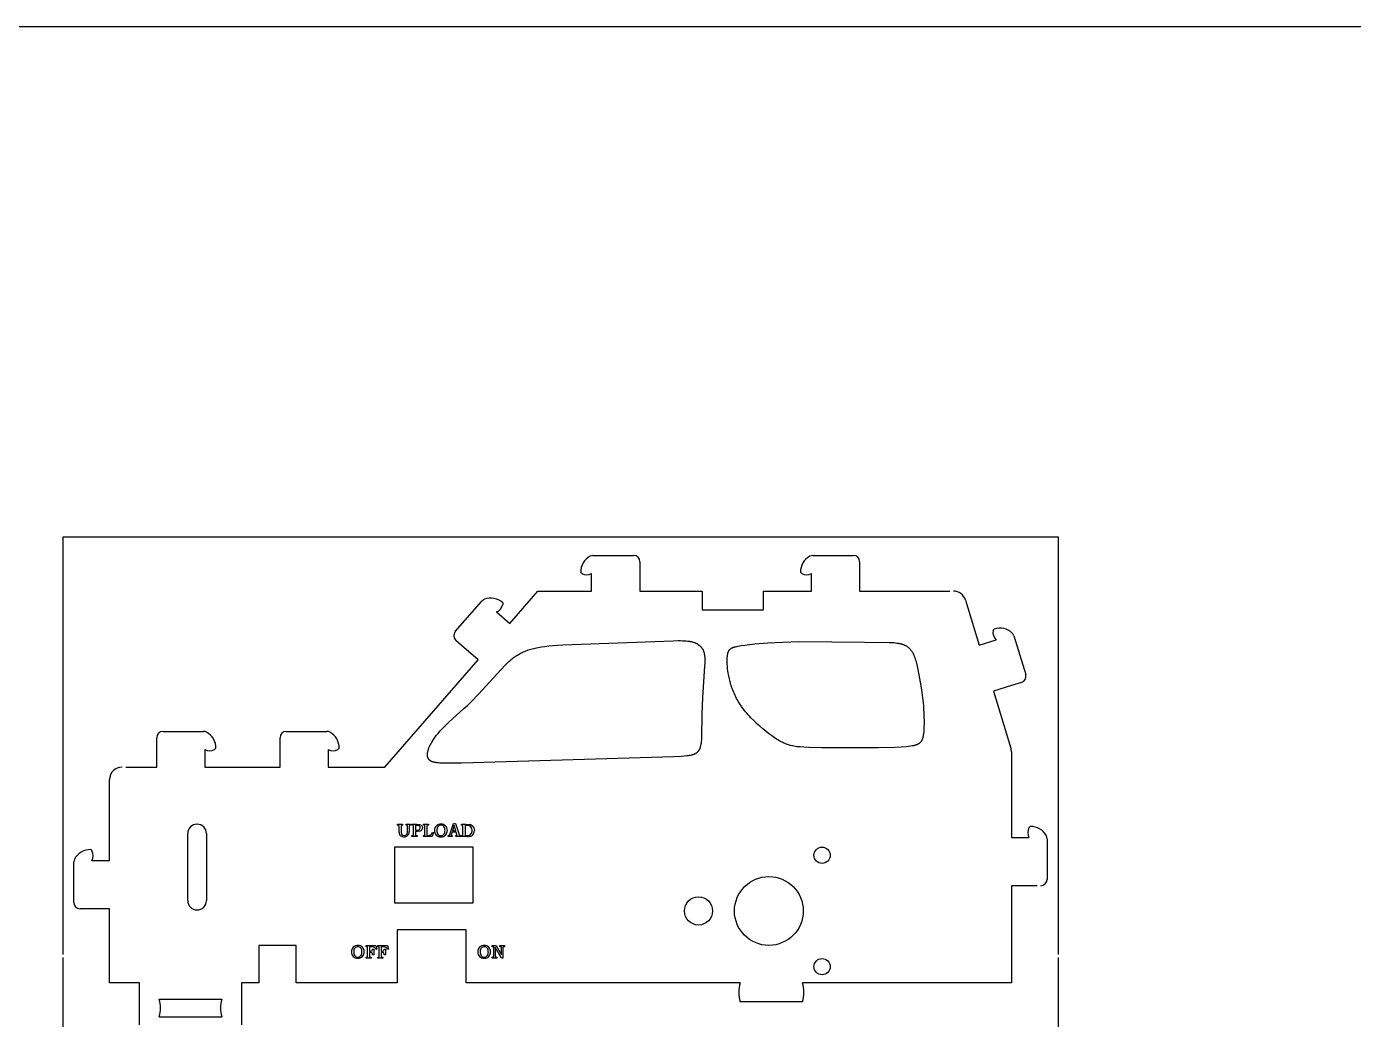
# Model space of a CAD drawing. Extents: x 4372 to 5754, y -1610 to -1311.
# Drawn here: x 4851.1 to 5063.1, y -1469.7 to -1311 of the extents above; entities that cross this region are included whole.
import ezdxf

# ---------------------------------------------------------------- set-up
doc = ezdxf.new("R2010")
doc.units = 0
doc.header["$MEASUREMENT"] = 0
doc.layers.get('0').update_dxf_attribs({"linetype": 'ByLayer'})
doc.layers.add('第四次打样', color=7, linetype='CONTINUOUS')

msp = doc.modelspace()

# ---------------------------------------------------------------- linework, layer by layer
at = {"color": 5}
for p, q in [((4856.91, -1392.55), (5015.91, -1392.55)), ((4856.91, -1392.55), (4856.91, -1459.3)), ((5015.91, -1392.55), (5015.91, -1459.3)), ((4856.91, -1459.8), (4856.91, -1526.55)), ((5015.91, -1459.8), (5015.91, -1526.55))]:
    msp.add_line(p, q, dxfattribs=at)
msp.add_lwpolyline([(4372.08, -1311.03), (5754.14, -1311.03), (5754.14, -1609.58), (4372.08, -1609.58)], close=True)
at = {"layer": '第四次打样'}
for p, q in [((4941.6, -1395.55), (4948.09, -1395.55)), ((4949.09, -1396.55), (4949.09, -1398.25)), ((4976.73, -1395.55), (4983.21, -1395.55)), ((4984.21, -1396.55), (4984.21, -1398.25)), ((4949.09, -1398.25), (4949.09, -1401.25)), ((4984.21, -1398.25), (4984.21, -1401.25)), ((4928.3, -1406.41), (4932.77, -1401.25)), ((4932.77, -1401.25), (4941.39, -1401.25)), ((4949.09, -1401.25), (4959.05, -1401.25)), ((4959.05, -1401.25), (4959.05, -1404.25)), ((4968.85, -1404.25), (4968.85, -1401.25)), ((4968.85, -1401.25), (4976.51, -1401.25)), ((4984.21, -1401.25), (4998.6, -1401.25)), ((4919.6, -1407.72), (4923.85, -1402.83)), ((5001.11, -1402.67), (5003.32, -1409.86)), ((4959.05, -1404.25), (4968.85, -1404.25)), ((4920.98, -1410.25), (4919.7, -1409.13)), ((5008.83, -1408.39), (5010.74, -1414.59)), ((4923.24, -1412.21), (4920.98, -1410.25)), ((4908.33, -1429.37), (4923.24, -1412.21)), ((5010.07, -1415.84), (5008.45, -1416.34)), ((5008.45, -1416.34), (5005.58, -1417.22)), ((5005.58, -1417.22), (5008.37, -1426.32)), ((4871.9, -1426.37), (4871.9, -1424.67)), ((4872.9, -1423.67), (4879.38, -1423.67)), ((4891.6, -1426.37), (4891.6, -1424.67)), ((4892.6, -1423.67), (4899.09, -1423.67)), ((4871.9, -1429.37), (4871.9, -1426.37)), ((4891.6, -1429.37), (4891.6, -1426.37)), ((5008.46, -1426.9), (5008.46, -1440.61)), ((4866.95, -1429.37), (4871.9, -1429.37)), ((4879.6, -1429.37), (4891.6, -1429.37)), ((4899.3, -1429.37), (4908.33, -1429.37)), ((4864.35, -1443.15), (4864.35, -1431.37)), ((4876.84, -1450.69), (4876.84, -1439.99)), ((4879.84, -1439.99), (4879.84, -1450.69)), ((5014.16, -1440.83), (5014.16, -1447.31)), ((4909.92, -1442.1), (4922.42, -1442.1)), ((4909.92, -1451.1), (4909.92, -1442.1)), ((4922.42, -1442.1), (4922.42, -1451.1)), ((4858.65, -1451), (4858.65, -1444.52)), ((5012.56, -1448.31), (5008.46, -1448.31)), ((5008.46, -1448.31), (5008.46, -1463.85)), ((4861.35, -1452), (4859.65, -1452)), ((4864.35, -1452), (4861.35, -1452)), ((4864.35, -1463.85), (4864.35, -1452)), ((4922.42, -1451.1), (4909.92, -1451.1)), ((4921.33, -1455.35), (4910.33, -1455.35)), ((4910.33, -1455.35), (4910.33, -1463.85)), ((4921.33, -1463.85), (4921.33, -1455.35)), ((4894.2, -1457.85), (4888.2, -1457.85)), ((4888.2, -1457.85), (4888.2, -1463.85)), ((4894.2, -1463.85), (4894.2, -1457.85)), ((4869.14, -1463.85), (4864.35, -1463.85)), ((4869.14, -1466.85), (4869.14, -1463.85)), ((4888.2, -1463.85), (4885.44, -1463.85)), ((4885.44, -1463.85), (4885.44, -1466.85)), ((4910.33, -1463.85), (4894.2, -1463.85)), ((4965.1, -1463.85), (4921.33, -1463.85)), ((5008.46, -1463.85), (4975.1, -1463.85)), ((4869.14, -1470.55), (4869.14, -1466.85)), ((4885.44, -1466.85), (4885.44, -1470.55)), ((4975.1, -1466.85), (4965.1, -1466.85))]:
    msp.add_line(p, q, dxfattribs=at)
at = {"layer": '第四次打样', "color": 3}
for p, q in [((4939.84, -1398.45), (4939.64, -1398.24)), ((4941.39, -1401.25), (4941.39, -1398.45)), ((4974.96, -1398.45), (4974.76, -1398.24)), ((4976.51, -1401.25), (4976.51, -1398.45)), ((4927.18, -1403.11), (4927.2, -1403.4)), ((4926.18, -1404.57), (4928.3, -1406.41)), ((5005.54, -1407.55), (5005.68, -1407.3)), ((5003.32, -1409.86), (5006, -1409.04)), ((4879.6, -1426.57), (4879.6, -1429.37)), ((4881.35, -1426.36), (4881.15, -1426.57)), ((4899.3, -1426.57), (4899.3, -1429.37)), ((4901.05, -1426.36), (4900.85, -1426.57)), ((5011.26, -1439.06), (5011.47, -1438.86)), ((5008.46, -1440.61), (5011.26, -1440.61)), ((4861.34, -1442.55), (4861.55, -1442.75)), ((4864.35, -1444.3), (4864.35, -1443.15)), ((4861.55, -1444.3), (4864.35, -1444.3)), ((4872.29, -1466.45), (4882.29, -1466.45)), ((4872.29, -1469.25), (4882.29, -1469.25))]:
    msp.add_line(p, q, dxfattribs=at)
at = {"layer": '第四次打样', "color": 1}
for p, q in [((4935.19, -1409.94), (4936.77, -1409.83)), ((4936.77, -1409.83), (4954.42, -1409.18)), ((4954.42, -1409.18), (4955.23, -1409.16)), ((4955.23, -1409.16), (4955.59, -1409.16)), ((4955.59, -1409.16), (4955.92, -1409.17)), ((4955.92, -1409.17), (4956.22, -1409.18)), ((4956.22, -1409.18), (4956.51, -1409.2)), ((4956.51, -1409.2), (4956.77, -1409.22)), ((4956.77, -1409.22), (4956.89, -1409.24)), ((4956.89, -1409.24), (4957.01, -1409.26)), ((4957.01, -1409.26), (4957.13, -1409.28)), ((4957.13, -1409.28), (4957.24, -1409.3)), ((4957.24, -1409.3), (4957.35, -1409.32)), ((4957.35, -1409.32), (4957.46, -1409.35)), ((4957.46, -1409.35), (4957.56, -1409.38)), ((4957.56, -1409.38), (4957.66, -1409.41)), ((4957.66, -1409.41), (4957.76, -1409.44)), ((4957.76, -1409.44), (4957.86, -1409.48)), ((4957.86, -1409.48), (4957.95, -1409.51)), ((4957.95, -1409.51), (4958.04, -1409.55)), ((4958.04, -1409.55), (4958.08, -1409.58)), ((4958.08, -1409.58), (4958.13, -1409.6)), ((4958.13, -1409.6), (4958.17, -1409.62)), ((4958.17, -1409.62), (4958.21, -1409.64)), ((4958.21, -1409.64), (4958.25, -1409.67)), ((4958.25, -1409.67), (4958.3, -1409.69)), ((4958.3, -1409.69), (4958.34, -1409.72)), ((4958.34, -1409.72), (4958.38, -1409.75)), ((4958.38, -1409.75), (4958.46, -1409.8)), ((4958.46, -1409.8), (4958.54, -1409.86)), ((4958.54, -1409.86), (4958.58, -1409.89)), ((4958.58, -1409.89), (4958.62, -1409.92)), ((4965.26, -1409.95), (4965.88, -1409.86)), ((4965.88, -1409.86), (4966.62, -1409.77)), ((4966.62, -1409.77), (4967.48, -1409.68)), ((4967.48, -1409.68), (4969.52, -1409.52)), ((4969.52, -1409.52), (4971.91, -1409.39)), ((4971.91, -1409.39), (4974.54, -1409.31)), ((4974.54, -1409.31), (4984.98, -1409.38)), ((4984.98, -1409.38), (4988.93, -1409.43)), ((4988.93, -1409.43), (4989.47, -1409.46)), ((4989.47, -1409.46), (4989.72, -1409.48)), ((4989.72, -1409.48), (4989.95, -1409.51)), ((4989.95, -1409.51), (4990.17, -1409.54)), ((4990.17, -1409.54), (4990.38, -1409.57)), ((4990.38, -1409.57), (4990.49, -1409.59)), ((4990.49, -1409.59), (4990.59, -1409.61)), ((4990.59, -1409.61), (4990.68, -1409.63)), ((4990.68, -1409.63), (4990.78, -1409.65)), ((4990.78, -1409.65), (4990.87, -1409.68)), ((4990.87, -1409.68), (4990.96, -1409.71)), ((4990.96, -1409.71), (4991.05, -1409.73)), ((4991.05, -1409.73), (4991.13, -1409.76)), ((4991.13, -1409.76), (4991.21, -1409.79)), ((4991.21, -1409.79), (4991.3, -1409.83)), ((4991.3, -1409.83), (4991.38, -1409.86)), ((4991.38, -1409.86), (4991.45, -1409.9)), ((4991.45, -1409.9), (4991.53, -1409.93)), ((4928.71, -1412.04), (4928.86, -1411.92)), ((4928.86, -1411.92), (4929.01, -1411.8)), ((4929.01, -1411.8), (4929.16, -1411.69)), ((4929.16, -1411.69), (4929.31, -1411.59)), ((4929.31, -1411.59), (4929.47, -1411.49)), ((4929.47, -1411.49), (4929.62, -1411.4)), ((4929.62, -1411.4), (4929.78, -1411.3)), ((4929.78, -1411.3), (4929.95, -1411.21)), ((4929.95, -1411.21), (4930.12, -1411.12)), ((4930.12, -1411.12), (4930.29, -1411.04)), ((4930.29, -1411.04), (4930.47, -1410.96)), ((4930.47, -1410.96), (4930.66, -1410.88)), ((4930.66, -1410.88), (4930.85, -1410.8)), ((4930.85, -1410.8), (4931.05, -1410.72)), ((4931.05, -1410.72), (4931.25, -1410.65)), ((4931.25, -1410.65), (4931.46, -1410.58)), ((4931.46, -1410.58), (4931.67, -1410.52)), ((4931.67, -1410.52), (4931.89, -1410.45)), ((4931.89, -1410.45), (4932.12, -1410.39)), ((4932.12, -1410.39), (4932.35, -1410.34)), ((4932.35, -1410.34), (4932.59, -1410.28)), ((4932.59, -1410.28), (4932.83, -1410.23)), ((4932.83, -1410.23), (4933.35, -1410.14)), ((4933.35, -1410.14), (4933.91, -1410.07)), ((4933.91, -1410.07), (4934.52, -1410)), ((4934.52, -1410), (4935.19, -1409.94)), ((4958.62, -1409.92), (4958.65, -1409.95)), ((4958.65, -1409.95), (4958.69, -1409.99)), ((4958.69, -1409.99), (4958.73, -1410.02)), ((4958.73, -1410.02), (4958.77, -1410.06)), ((4958.77, -1410.06), (4958.8, -1410.09)), ((4958.8, -1410.09), (4958.84, -1410.13)), ((4958.84, -1410.13), (4958.87, -1410.17)), ((4958.87, -1410.17), (4958.91, -1410.21)), ((4958.91, -1410.21), (4958.94, -1410.25)), ((4958.94, -1410.25), (4958.98, -1410.29)), ((4958.98, -1410.29), (4959.01, -1410.34)), ((4959.01, -1410.34), (4959.04, -1410.39)), ((4959.04, -1410.39), (4959.07, -1410.43)), ((4959.07, -1410.43), (4959.1, -1410.48)), ((4959.1, -1410.48), (4959.13, -1410.53)), ((4959.13, -1410.53), (4959.16, -1410.59)), ((4959.16, -1410.59), (4959.19, -1410.64)), ((4959.19, -1410.64), (4959.21, -1410.7)), ((4959.21, -1410.7), (4959.24, -1410.76)), ((4959.24, -1410.76), (4959.26, -1410.82)), ((4959.26, -1410.82), (4959.28, -1410.88)), ((4959.28, -1410.88), (4959.3, -1410.95)), ((4959.3, -1410.95), (4959.33, -1411.01)), ((4959.33, -1411.01), (4959.34, -1411.08)), ((4959.34, -1411.08), (4959.36, -1411.16)), ((4959.36, -1411.16), (4959.38, -1411.23)), ((4959.38, -1411.23), (4959.39, -1411.31)), ((4959.39, -1411.31), (4959.41, -1411.39)), ((4959.41, -1411.39), (4959.42, -1411.47)), ((4959.42, -1411.47), (4959.43, -1411.55)), ((4959.43, -1411.55), (4959.44, -1411.64)), ((4959.44, -1411.64), (4959.45, -1411.73)), ((4959.45, -1411.73), (4959.46, -1411.92)), ((4959.46, -1411.92), (4959.46, -1412.11)), ((4963.03, -1412.19), (4963.04, -1411.99)), ((4963.04, -1411.99), (4963.06, -1411.8)), ((4963.06, -1411.8), (4963.08, -1411.63)), ((4963.08, -1411.63), (4963.1, -1411.47)), ((4963.1, -1411.47), (4963.11, -1411.39)), ((4963.11, -1411.39), (4963.13, -1411.32)), ((4963.13, -1411.32), (4963.14, -1411.25)), ((4963.14, -1411.25), (4963.16, -1411.18)), ((4963.16, -1411.18), (4963.17, -1411.11)), ((4963.17, -1411.11), (4963.18, -1411.08)), ((4963.18, -1411.08), (4963.19, -1411.05)), ((4963.19, -1411.05), (4963.2, -1411.02)), ((4963.2, -1411.02), (4963.21, -1410.99)), ((4963.21, -1410.99), (4963.23, -1410.96)), ((4963.23, -1410.96), (4963.24, -1410.93)), ((4963.24, -1410.93), (4963.25, -1410.9)), ((4963.25, -1410.9), (4963.27, -1410.87)), ((4963.27, -1410.87), (4963.28, -1410.84)), ((4963.28, -1410.84), (4963.29, -1410.81)), ((4963.29, -1410.81), (4963.31, -1410.78)), ((4963.31, -1410.78), (4963.33, -1410.75)), ((4963.33, -1410.75), (4963.34, -1410.73)), ((4963.34, -1410.73), (4963.36, -1410.7)), ((4963.36, -1410.7), (4963.38, -1410.67)), ((4963.38, -1410.67), (4963.4, -1410.65)), ((4963.4, -1410.65), (4963.42, -1410.62)), ((4963.42, -1410.62), (4963.44, -1410.6)), ((4963.44, -1410.6), (4963.46, -1410.57)), ((4963.46, -1410.57), (4963.49, -1410.54)), ((4963.49, -1410.54), (4963.5, -1410.53)), ((4963.5, -1410.53), (4963.51, -1410.52)), ((4963.51, -1410.52), (4963.53, -1410.51)), ((4963.53, -1410.51), (4963.54, -1410.5)), ((4963.54, -1410.5), (4963.55, -1410.48)), ((4963.55, -1410.48), (4963.57, -1410.47)), ((4963.57, -1410.47), (4963.58, -1410.46)), ((4963.58, -1410.46), (4963.6, -1410.45)), ((4963.6, -1410.45), (4963.62, -1410.43)), ((4963.62, -1410.43), (4963.63, -1410.42)), ((4963.63, -1410.42), (4963.65, -1410.41)), ((4963.65, -1410.41), (4963.67, -1410.4)), ((4963.67, -1410.4), (4963.69, -1410.39)), ((4963.69, -1410.39), (4963.71, -1410.38)), ((4963.71, -1410.38), (4963.73, -1410.36)), ((4963.73, -1410.36), (4963.75, -1410.35)), ((4963.75, -1410.35), (4963.79, -1410.33)), ((4963.79, -1410.33), (4963.84, -1410.31)), ((4963.84, -1410.31), (4963.89, -1410.28)), ((4963.89, -1410.28), (4963.95, -1410.26)), ((4963.95, -1410.26), (4964.01, -1410.24)), ((4964.01, -1410.24), (4964.07, -1410.21)), ((4964.07, -1410.21), (4964.14, -1410.19)), ((4964.14, -1410.19), (4964.21, -1410.17)), ((4964.21, -1410.17), (4964.29, -1410.15)), ((4964.29, -1410.15), (4964.37, -1410.13)), ((4964.37, -1410.13), (4964.56, -1410.08)), ((4964.56, -1410.08), (4964.77, -1410.04)), ((4964.77, -1410.04), (4965, -1409.99)), ((4965, -1409.99), (4965.26, -1409.95)), ((4991.53, -1409.93), (4991.6, -1409.97)), ((4991.6, -1409.97), (4991.67, -1410.01)), ((4991.67, -1410.01), (4991.74, -1410.06)), ((4991.74, -1410.06), (4991.81, -1410.1)), ((4991.81, -1410.1), (4991.87, -1410.15)), ((4991.87, -1410.15), (4991.94, -1410.2)), ((4991.94, -1410.2), (4992, -1410.25)), ((4992, -1410.25), (4992.06, -1410.3)), ((4992.06, -1410.3), (4992.12, -1410.36)), ((4992.12, -1410.36), (4992.18, -1410.41)), ((4992.18, -1410.41), (4992.23, -1410.47)), ((4992.23, -1410.47), (4992.29, -1410.53)), ((4992.29, -1410.53), (4992.34, -1410.6)), ((4992.34, -1410.6), (4992.39, -1410.66)), ((4992.39, -1410.66), (4992.44, -1410.73)), ((4992.44, -1410.73), (4992.49, -1410.8)), ((4992.49, -1410.8), (4992.54, -1410.87)), ((4992.54, -1410.87), (4992.59, -1410.95)), ((4992.59, -1410.95), (4992.63, -1411.02)), ((4992.63, -1411.02), (4992.68, -1411.1)), ((4992.68, -1411.1), (4992.72, -1411.18)), ((4992.72, -1411.18), (4992.76, -1411.27)), ((4992.76, -1411.27), (4992.8, -1411.35)), ((4992.8, -1411.35), (4992.84, -1411.44)), ((4992.84, -1411.44), (4992.88, -1411.53)), ((4992.88, -1411.53), (4992.96, -1411.72)), ((4992.96, -1411.72), (4993.03, -1411.92)), ((4993.03, -1411.92), (4993.1, -1412.12)), ((4923.37, -1417.66), (4926.85, -1413.86)), ((4926.85, -1413.86), (4927.7, -1412.97)), ((4927.7, -1412.97), (4928.06, -1412.62)), ((4928.06, -1412.62), (4928.23, -1412.46)), ((4928.23, -1412.46), (4928.39, -1412.31)), ((4928.39, -1412.31), (4928.55, -1412.17)), ((4928.55, -1412.17), (4928.71, -1412.04)), ((4959.43, -1413.25), (4959.09, -1418.22)), ((4959.46, -1412.77), (4959.43, -1413.25)), ((4959.46, -1412.11), (4959.47, -1412.32)), ((4959.47, -1412.32), (4959.46, -1412.77)), ((4963.03, -1412.42), (4963.03, -1412.19)), ((4963.03, -1412.67), (4963.03, -1412.42)), ((4963.05, -1412.94), (4963.03, -1412.67)), ((4963.07, -1413.25), (4963.05, -1412.94)), ((4963.11, -1413.59), (4963.07, -1413.25)), ((4963.15, -1413.96), (4963.11, -1413.59)), ((4963.22, -1414.36), (4963.15, -1413.96)), ((4993.1, -1412.12), (4993.17, -1412.34)), ((4993.17, -1412.34), (4993.23, -1412.56)), ((4993.23, -1412.56), (4993.35, -1413.03)), ((4993.35, -1413.03), (4993.46, -1413.52)), ((4993.46, -1413.52), (4993.68, -1414.6)), ((4963.3, -1414.79), (4963.22, -1414.36)), ((4963.39, -1415.25), (4963.3, -1414.79)), ((4963.51, -1415.71), (4963.39, -1415.25)), ((4963.57, -1415.95), (4963.51, -1415.71)), ((4963.64, -1416.2), (4963.57, -1415.95)), ((4963.72, -1416.44), (4963.64, -1416.2)), ((4993.68, -1414.6), (4993.89, -1415.77)), ((4993.89, -1415.77), (4994.09, -1417.01)), ((4922.13, -1418.93), (4923.37, -1417.66)), ((4959.09, -1418.22), (4958.99, -1420.92)), ((4963.8, -1416.68), (4963.72, -1416.44)), ((4963.89, -1416.93), (4963.8, -1416.68)), ((4963.98, -1417.17), (4963.89, -1416.93)), ((4964.08, -1417.42), (4963.98, -1417.17)), ((4964.19, -1417.66), (4964.08, -1417.42)), ((4964.3, -1417.9), (4964.19, -1417.66)), ((4964.42, -1418.15), (4964.3, -1417.9)), ((4964.54, -1418.39), (4964.42, -1418.15)), ((4964.68, -1418.63), (4964.54, -1418.39)), ((4994.09, -1417.01), (4994.26, -1418.28)), ((4994.26, -1418.28), (4994.39, -1419.54)), ((4918.59, -1422.17), (4920.99, -1420.02)), ((4920.99, -1420.02), (4921.55, -1419.5)), ((4921.55, -1419.5), (4922.13, -1418.93)), ((4964.82, -1418.87), (4964.68, -1418.63)), ((4964.96, -1419.11), (4964.82, -1418.87)), ((4965.11, -1419.35), (4964.96, -1419.11)), ((4965.27, -1419.59), (4965.11, -1419.35)), ((4965.44, -1419.83), (4965.27, -1419.59)), ((4965.62, -1420.06), (4965.44, -1419.83)), ((4965.8, -1420.3), (4965.62, -1420.06)), ((4965.99, -1420.54), (4965.8, -1420.3)), ((4994.39, -1419.54), (4994.43, -1420.16)), ((4994.43, -1420.16), (4994.47, -1420.76)), ((4917.81, -1422.92), (4918.19, -1422.54)), ((4918.19, -1422.54), (4918.59, -1422.17)), ((4958.99, -1420.92), (4958.93, -1424.57)), ((4966.19, -1420.77), (4965.99, -1420.54)), ((4966.39, -1421.01), (4966.19, -1420.77)), ((4966.6, -1421.24), (4966.39, -1421.01)), ((4966.82, -1421.48), (4966.6, -1421.24)), ((4967.28, -1421.94), (4966.82, -1421.48)), ((4967.75, -1422.4), (4967.28, -1421.94)), ((4968.24, -1422.83), (4967.75, -1422.4)), ((4994.47, -1420.76), (4994.49, -1421.34)), ((4994.49, -1421.34), (4994.5, -1421.9)), ((4994.5, -1422.42), (4994.49, -1422.91)), ((4994.5, -1421.9), (4994.5, -1422.42)), ((4916.11, -1424.98), (4916.33, -1424.66)), ((4916.33, -1424.66), (4916.57, -1424.33)), ((4916.57, -1424.33), (4916.84, -1423.99)), ((4916.84, -1423.99), (4917.14, -1423.64)), ((4917.14, -1423.64), (4917.46, -1423.28)), ((4917.46, -1423.28), (4917.81, -1422.92)), ((4958.93, -1424.57), (4958.92, -1424.94)), ((4968.72, -1423.25), (4968.24, -1422.83)), ((4969.2, -1423.64), (4968.72, -1423.25)), ((4969.67, -1424.01), (4969.2, -1423.64)), ((4970.11, -1424.34), (4969.67, -1424.01)), ((4970.53, -1424.63), (4970.11, -1424.34)), ((4970.92, -1424.89), (4970.53, -1424.63)), ((4994.28, -1424.71), (4994.26, -1424.77)), ((4994.3, -1424.66), (4994.28, -1424.71)), ((4994.31, -1424.6), (4994.3, -1424.66)), ((4994.33, -1424.53), (4994.31, -1424.6)), ((4994.34, -1424.47), (4994.33, -1424.53)), ((4994.35, -1424.4), (4994.34, -1424.47)), ((4994.38, -1424.26), (4994.35, -1424.4)), ((4994.4, -1424.1), (4994.38, -1424.26)), ((4994.42, -1423.93), (4994.4, -1424.1)), ((4994.44, -1423.75), (4994.42, -1423.93)), ((4994.47, -1423.36), (4994.44, -1423.75)), ((4994.49, -1422.91), (4994.47, -1423.36)), ((4915.2, -1426.95), (4915.22, -1426.85)), ((4915.22, -1426.85), (4915.24, -1426.75)), ((4915.24, -1426.75), (4915.27, -1426.64)), ((4915.27, -1426.64), (4915.31, -1426.53)), ((4915.31, -1426.53), (4915.34, -1426.42)), ((4915.34, -1426.42), (4915.39, -1426.31)), ((4915.39, -1426.31), (4915.43, -1426.2)), ((4915.43, -1426.2), (4915.49, -1426.08)), ((4915.49, -1426.08), (4915.54, -1425.95)), ((4915.54, -1425.95), (4915.61, -1425.82)), ((4915.61, -1425.82), (4915.68, -1425.69)), ((4915.68, -1425.69), (4915.75, -1425.56)), ((4915.75, -1425.56), (4915.83, -1425.42)), ((4915.83, -1425.42), (4915.92, -1425.28)), ((4915.92, -1425.28), (4916.01, -1425.13)), ((4916.01, -1425.13), (4916.11, -1424.98)), ((4958.39, -1426.86), (4958.37, -1426.89)), ((4958.42, -1426.83), (4958.39, -1426.86)), ((4958.44, -1426.8), (4958.42, -1426.83)), ((4958.46, -1426.77), (4958.44, -1426.8)), ((4958.48, -1426.74), (4958.46, -1426.77)), ((4958.5, -1426.7), (4958.48, -1426.74)), ((4958.52, -1426.67), (4958.5, -1426.7)), ((4958.54, -1426.64), (4958.52, -1426.67)), ((4958.56, -1426.6), (4958.54, -1426.64)), ((4958.58, -1426.57), (4958.56, -1426.6)), ((4958.6, -1426.53), (4958.58, -1426.57)), ((4958.61, -1426.49), (4958.6, -1426.53)), ((4958.63, -1426.46), (4958.61, -1426.49)), ((4958.65, -1426.42), (4958.63, -1426.46)), ((4958.66, -1426.38), (4958.65, -1426.42)), ((4958.68, -1426.34), (4958.66, -1426.38)), ((4958.69, -1426.3), (4958.68, -1426.34)), ((4958.71, -1426.25), (4958.69, -1426.3)), ((4958.72, -1426.21), (4958.71, -1426.25)), ((4958.75, -1426.12), (4958.72, -1426.21)), ((4958.78, -1426.02), (4958.75, -1426.12)), ((4958.8, -1425.91), (4958.78, -1426.02)), ((4958.82, -1425.8), (4958.8, -1425.91)), ((4958.84, -1425.68), (4958.82, -1425.8)), ((4958.86, -1425.55), (4958.84, -1425.68)), ((4958.88, -1425.41), (4958.86, -1425.55)), ((4958.89, -1425.26), (4958.88, -1425.41)), ((4958.92, -1424.94), (4958.89, -1425.26)), ((4971.11, -1425.01), (4970.92, -1424.89)), ((4971.3, -1425.12), (4971.11, -1425.01)), ((4971.48, -1425.22), (4971.3, -1425.12)), ((4971.65, -1425.31), (4971.48, -1425.22)), ((4971.83, -1425.4), (4971.65, -1425.31)), ((4972, -1425.48), (4971.83, -1425.4)), ((4972.17, -1425.56), (4972, -1425.48)), ((4972.34, -1425.63), (4972.17, -1425.56)), ((4972.51, -1425.69), (4972.34, -1425.63)), ((4972.68, -1425.75), (4972.51, -1425.69)), ((4972.84, -1425.81), (4972.68, -1425.75)), ((4973.01, -1425.86), (4972.84, -1425.81)), ((4973.18, -1425.91), (4973.01, -1425.86)), ((4973.36, -1425.95), (4973.18, -1425.91)), ((4973.54, -1425.99), (4973.36, -1425.95)), ((4973.74, -1426.03), (4973.54, -1425.99)), ((4973.94, -1426.07), (4973.74, -1426.03)), ((4974.17, -1426.1), (4973.94, -1426.07)), ((4974.41, -1426.13), (4974.17, -1426.1)), ((4974.68, -1426.15), (4974.41, -1426.13)), ((4975.31, -1426.2), (4974.68, -1426.15)), ((4976.07, -1426.23), (4975.31, -1426.2)), ((4978.1, -1426.29), (4976.07, -1426.23)), ((4987.18, -1426.29), (4978.1, -1426.29)), ((4989.84, -1426.22), (4987.18, -1426.29)), ((4990.86, -1426.16), (4989.84, -1426.22)), ((4991.68, -1426.1), (4990.86, -1426.16)), ((4992.02, -1426.06), (4991.68, -1426.1)), ((4992.32, -1426.03), (4992.02, -1426.06)), ((4992.59, -1425.98), (4992.32, -1426.03)), ((4992.7, -1425.96), (4992.59, -1425.98)), ((4992.81, -1425.94), (4992.7, -1425.96)), ((4992.92, -1425.92), (4992.81, -1425.94)), ((4993.01, -1425.89), (4992.92, -1425.92)), ((4993.1, -1425.87), (4993.01, -1425.89)), ((4993.18, -1425.85), (4993.1, -1425.87)), ((4993.26, -1425.82), (4993.18, -1425.85)), ((4993.33, -1425.8), (4993.26, -1425.82)), ((4993.36, -1425.78), (4993.33, -1425.8)), ((4993.39, -1425.77), (4993.36, -1425.78)), ((4993.42, -1425.76), (4993.39, -1425.77)), ((4993.45, -1425.74), (4993.42, -1425.76)), ((4993.48, -1425.73), (4993.45, -1425.74)), ((4993.51, -1425.71), (4993.48, -1425.73)), ((4993.53, -1425.7), (4993.51, -1425.71)), ((4993.56, -1425.69), (4993.53, -1425.7)), ((4993.58, -1425.67), (4993.56, -1425.69)), ((4993.6, -1425.66), (4993.58, -1425.67)), ((4993.63, -1425.64), (4993.6, -1425.66)), ((4993.65, -1425.63), (4993.63, -1425.64)), ((4993.67, -1425.61), (4993.65, -1425.63)), ((4993.69, -1425.6), (4993.67, -1425.61)), ((4993.71, -1425.58), (4993.69, -1425.6)), ((4993.73, -1425.57), (4993.71, -1425.58)), ((4993.77, -1425.54), (4993.73, -1425.57)), ((4993.8, -1425.51), (4993.77, -1425.54)), ((4993.84, -1425.48), (4993.8, -1425.51)), ((4993.87, -1425.44), (4993.84, -1425.48)), ((4993.9, -1425.41), (4993.87, -1425.44)), ((4993.93, -1425.38), (4993.9, -1425.41)), ((4993.96, -1425.34), (4993.93, -1425.38)), ((4993.99, -1425.31), (4993.96, -1425.34)), ((4994.02, -1425.27), (4993.99, -1425.31)), ((4994.05, -1425.23), (4994.02, -1425.27)), ((4994.07, -1425.19), (4994.05, -1425.23)), ((4994.1, -1425.15), (4994.07, -1425.19)), ((4994.12, -1425.11), (4994.1, -1425.15)), ((4994.14, -1425.07), (4994.12, -1425.11)), ((4994.17, -1425.02), (4994.14, -1425.07)), ((4994.19, -1424.97), (4994.17, -1425.02)), ((4994.21, -1424.93), (4994.19, -1424.97)), ((4994.23, -1424.88), (4994.21, -1424.93)), ((4994.25, -1424.82), (4994.23, -1424.88)), ((4994.26, -1424.77), (4994.25, -1424.82)), ((4915.15, -1427.27), (4915.16, -1427.23)), ((4915.15, -1427.32), (4915.15, -1427.27)), ((4915.15, -1427.36), (4915.15, -1427.32)), ((4915.15, -1427.4), (4915.15, -1427.36)), ((4915.15, -1427.44), (4915.15, -1427.4)), ((4915.15, -1427.49), (4915.15, -1427.44)), ((4915.15, -1427.53), (4915.15, -1427.49)), ((4915.16, -1427.57), (4915.15, -1427.53)), ((4915.16, -1427.18), (4915.17, -1427.13)), ((4915.16, -1427.23), (4915.16, -1427.18)), ((4915.16, -1427.61), (4915.16, -1427.57)), ((4915.17, -1427.65), (4915.16, -1427.61)), ((4915.17, -1427.13), (4915.18, -1427.04)), ((4915.17, -1427.69), (4915.17, -1427.65)), ((4915.18, -1427.72), (4915.17, -1427.69)), ((4915.18, -1427.04), (4915.2, -1426.95)), ((4915.19, -1427.76), (4915.18, -1427.72)), ((4915.2, -1427.8), (4915.19, -1427.76)), ((4915.2, -1427.82), (4915.2, -1427.8)), ((4915.21, -1427.84), (4915.2, -1427.82)), ((4915.22, -1427.85), (4915.21, -1427.84)), ((4915.22, -1427.87), (4915.22, -1427.85)), ((4915.23, -1427.89), (4915.22, -1427.87)), ((4915.24, -1427.91), (4915.23, -1427.89)), ((4915.24, -1427.92), (4915.24, -1427.91)), ((4915.25, -1427.94), (4915.24, -1427.92)), ((4915.26, -1427.96), (4915.25, -1427.94)), ((4915.27, -1427.98), (4915.26, -1427.96)), ((4915.28, -1427.99), (4915.27, -1427.98)), ((4915.29, -1428.01), (4915.28, -1427.99)), ((4915.3, -1428.03), (4915.29, -1428.01)), ((4915.31, -1428.04), (4915.3, -1428.03)), ((4915.32, -1428.06), (4915.31, -1428.04)), ((4915.33, -1428.07), (4915.32, -1428.06)), ((4915.34, -1428.09), (4915.33, -1428.07)), ((4915.35, -1428.1), (4915.34, -1428.09)), ((4915.36, -1428.12), (4915.35, -1428.1)), ((4915.37, -1428.14), (4915.36, -1428.12)), ((4915.39, -1428.15), (4915.37, -1428.14)), ((4915.4, -1428.17), (4915.39, -1428.15)), ((4915.41, -1428.18), (4915.4, -1428.17)), ((4915.43, -1428.2), (4915.41, -1428.18)), ((4915.44, -1428.21), (4915.43, -1428.2)), ((4915.45, -1428.22), (4915.44, -1428.21)), ((4915.47, -1428.24), (4915.45, -1428.22)), ((4915.48, -1428.25), (4915.47, -1428.24)), ((4915.5, -1428.27), (4915.48, -1428.25)), ((4915.51, -1428.28), (4915.5, -1428.27)), ((4915.53, -1428.29), (4915.51, -1428.28)), ((4915.55, -1428.31), (4915.53, -1428.29)), ((4915.56, -1428.32), (4915.55, -1428.31)), ((4915.58, -1428.33), (4915.56, -1428.32)), ((4915.6, -1428.35), (4915.58, -1428.33)), ((4915.62, -1428.36), (4915.6, -1428.35)), ((4915.64, -1428.37), (4915.62, -1428.36)), ((4915.66, -1428.38), (4915.64, -1428.37)), ((4915.68, -1428.4), (4915.66, -1428.38)), ((4915.7, -1428.41), (4915.68, -1428.4)), ((4915.72, -1428.42), (4915.7, -1428.41)), ((4915.74, -1428.43), (4915.72, -1428.42)), ((4915.76, -1428.44), (4915.74, -1428.43)), ((4915.79, -1428.45), (4915.76, -1428.44)), ((4915.81, -1428.47), (4915.79, -1428.45)), ((4915.83, -1428.48), (4915.81, -1428.47)), ((4915.89, -1428.5), (4915.83, -1428.48)), ((4915.94, -1428.52), (4915.89, -1428.5)), ((4916, -1428.54), (4915.94, -1428.52)), ((4916.06, -1428.56), (4916, -1428.54)), ((4916.13, -1428.58), (4916.06, -1428.56)), ((4916.2, -1428.59), (4916.13, -1428.58)), ((4916.28, -1428.61), (4916.2, -1428.59)), ((4916.36, -1428.62), (4916.28, -1428.61)), ((4916.45, -1428.64), (4916.36, -1428.62)), ((4916.54, -1428.65), (4916.45, -1428.64)), ((4916.63, -1428.67), (4916.54, -1428.65)), ((4916.85, -1428.69), (4916.63, -1428.67)), ((4917.08, -1428.71), (4916.85, -1428.69)), ((4917.35, -1428.73), (4917.08, -1428.71)), ((4917.96, -1428.75), (4917.35, -1428.73)), ((4918.7, -1428.75), (4917.96, -1428.75)), ((4920.6, -1428.71), (4918.7, -1428.75)), ((4954.54, -1427.75), (4920.6, -1428.71)), ((4955.7, -1427.68), (4954.54, -1427.75)), ((4956.18, -1427.64), (4955.7, -1427.68)), ((4956.6, -1427.59), (4956.18, -1427.64)), ((4956.79, -1427.56), (4956.6, -1427.59)), ((4956.96, -1427.53), (4956.79, -1427.56)), ((4957.12, -1427.5), (4956.96, -1427.53)), ((4957.27, -1427.47), (4957.12, -1427.5)), ((4957.41, -1427.44), (4957.27, -1427.47)), ((4957.47, -1427.42), (4957.41, -1427.44)), ((4957.53, -1427.4), (4957.47, -1427.42)), ((4957.59, -1427.38), (4957.53, -1427.4)), ((4957.65, -1427.36), (4957.59, -1427.38)), ((4957.71, -1427.34), (4957.65, -1427.36)), ((4957.76, -1427.32), (4957.71, -1427.34)), ((4957.81, -1427.3), (4957.76, -1427.32)), ((4957.86, -1427.28), (4957.81, -1427.3)), ((4957.9, -1427.26), (4957.86, -1427.28)), ((4957.95, -1427.23), (4957.9, -1427.26)), ((4957.99, -1427.21), (4957.95, -1427.23)), ((4958.03, -1427.19), (4957.99, -1427.21)), ((4958.07, -1427.16), (4958.03, -1427.19)), ((4958.1, -1427.14), (4958.07, -1427.16)), ((4958.14, -1427.11), (4958.1, -1427.14)), ((4958.17, -1427.09), (4958.14, -1427.11)), ((4958.2, -1427.06), (4958.17, -1427.09)), ((4958.24, -1427.03), (4958.2, -1427.06)), ((4958.27, -1427.01), (4958.24, -1427.03)), ((4958.29, -1426.98), (4958.27, -1427.01)), ((4958.32, -1426.95), (4958.29, -1426.98)), ((4958.35, -1426.92), (4958.32, -1426.95)), ((4958.37, -1426.89), (4958.35, -1426.92))]:
    msp.add_line(p, q, dxfattribs=at)
at = {"layer": '第四次打样', "color": 2}
for p, q in [((4910.38, -1438.49), (4911.19, -1438.49)), ((4910.38, -1438.66), (4910.38, -1438.49)), ((4910.48, -1438.66), (4910.38, -1438.66)), ((4910.6, -1438.69), (4910.48, -1438.66)), ((4910.63, -1438.83), (4910.6, -1438.69)), ((4910.63, -1439.78), (4910.63, -1438.83)), ((4910.98, -1438.69), (4910.95, -1438.83)), ((4910.95, -1438.83), (4910.95, -1439.71)), ((4911.11, -1438.66), (4910.98, -1438.69)), ((4911.19, -1438.66), (4911.11, -1438.66)), ((4911.19, -1438.49), (4911.19, -1438.66)), ((4911.74, -1438.66), (4911.74, -1438.49)), ((4911.74, -1438.49), (4912.45, -1438.49)), ((4911.82, -1438.66), (4911.74, -1438.66)), ((4911.95, -1438.7), (4911.82, -1438.66)), ((4911.98, -1438.84), (4911.95, -1438.7)), ((4911.98, -1439.68), (4911.98, -1438.84)), ((4912.25, -1438.69), (4912.21, -1438.83)), ((4912.21, -1438.83), (4912.21, -1439.73)), ((4912.37, -1438.66), (4912.25, -1438.69)), ((4912.45, -1438.66), (4912.37, -1438.66)), ((4912.45, -1438.49), (4912.45, -1438.66)), ((4912.68, -1438.49), (4913.48, -1438.49)), ((4912.68, -1438.66), (4912.68, -1438.49)), ((4912.75, -1438.66), (4912.68, -1438.66)), ((4912.9, -1438.68), (4912.75, -1438.66)), ((4912.93, -1438.82), (4912.9, -1438.68)), ((4912.93, -1440.14), (4912.93, -1438.82)), ((4913.25, -1438.69), (4913.25, -1439.45)), ((4913.46, -1438.69), (4913.25, -1438.69)), ((4913.25, -1439.45), (4913.52, -1439.45)), ((4913.75, -1438.71), (4913.46, -1438.69)), ((4913.48, -1438.49), (4913.88, -1438.51)), ((4913.52, -1439.45), (4913.8, -1439.42)), ((4914.04, -1439.58), (4913.57, -1439.65)), ((4913.89, -1438.78), (4913.75, -1438.71)), ((4913.8, -1439.42), (4913.95, -1439.3)), ((4913.88, -1438.51), (4914.14, -1438.62)), ((4913.98, -1438.9), (4913.89, -1438.78)), ((4913.95, -1439.3), (4914.01, -1439.06)), ((4914.01, -1439.06), (4913.98, -1438.9)), ((4914.28, -1439.38), (4914.04, -1439.58)), ((4914.14, -1438.62), (4914.31, -1438.81)), ((4914.37, -1439.05), (4914.28, -1439.38)), ((4914.31, -1438.81), (4914.37, -1439.05)), ((4914.51, -1438.49), (4915.32, -1438.49)), ((4914.51, -1438.66), (4914.51, -1438.49)), ((4914.59, -1438.66), (4914.51, -1438.66)), ((4914.73, -1438.69), (4914.59, -1438.66)), ((4914.75, -1438.83), (4914.73, -1438.69)), ((4914.75, -1440.15), (4914.75, -1438.83)), ((4915.11, -1438.68), (4915.07, -1438.8)), ((4915.07, -1438.8), (4915.07, -1440.15)), ((4915.22, -1438.66), (4915.11, -1438.68)), ((4915.32, -1438.66), (4915.22, -1438.66)), ((4915.32, -1438.49), (4915.32, -1438.66)), ((4918.72, -1440.11), (4919.33, -1438.39)), ((4919.41, -1438.69), (4919.14, -1439.57)), ((4919.14, -1439.57), (4919.68, -1439.57)), ((4919.33, -1438.39), (4919.61, -1438.39)), ((4919.68, -1439.57), (4919.41, -1438.69)), ((4919.61, -1438.39), (4920.22, -1440.13)), ((4920.59, -1438.66), (4920.59, -1438.49)), ((4920.59, -1438.49), (4921.31, -1438.49)), ((4920.8, -1438.68), (4920.59, -1438.66)), ((4920.83, -1438.84), (4920.8, -1438.68)), ((4920.83, -1440.14), (4920.83, -1438.84)), ((4921.4, -1438.69), (4921.16, -1438.69)), ((4921.16, -1438.69), (4921.16, -1440.28)), ((4921.31, -1438.49), (4921.96, -1438.54)), ((4921.67, -1438.7), (4921.4, -1438.69)), ((4921.87, -1438.76), (4921.67, -1438.7)), ((4922.08, -1438.91), (4921.87, -1438.76)), ((4922.23, -1439.16), (4922.08, -1438.91)), ((4922.29, -1439.49), (4922.23, -1439.16)), ((4922.32, -1438.74), (4922.56, -1439.09)), ((4922.56, -1439.09), (4922.65, -1439.51)), ((4910.95, -1439.71), (4911.02, -1440.06)), ((4911.02, -1440.06), (4911.2, -1440.23)), ((4911.2, -1440.23), (4911.45, -1440.29)), ((4911.45, -1440.29), (4911.72, -1440.22)), ((4911.72, -1440.22), (4911.91, -1440.05)), ((4911.91, -1440.05), (4911.98, -1439.68)), ((4912.68, -1440.48), (4912.68, -1440.31)), ((4912.68, -1440.31), (4912.75, -1440.31)), ((4913.5, -1440.48), (4912.68, -1440.48)), ((4912.75, -1440.31), (4912.9, -1440.28)), ((4912.9, -1440.28), (4912.93, -1440.14)), ((4913.57, -1439.65), (4913.25, -1439.65)), ((4913.25, -1439.65), (4913.25, -1440.13)), ((4913.25, -1440.13), (4913.26, -1440.25)), ((4913.26, -1440.25), (4913.29, -1440.3)), ((4913.29, -1440.3), (4913.39, -1440.31)), ((4913.39, -1440.31), (4913.5, -1440.31)), ((4913.5, -1440.31), (4913.5, -1440.48)), ((4914.51, -1440.48), (4914.51, -1440.31)), ((4914.51, -1440.31), (4914.59, -1440.31)), ((4915.91, -1440.48), (4914.51, -1440.48)), ((4914.59, -1440.31), (4914.72, -1440.29)), ((4914.72, -1440.29), (4914.75, -1440.15)), ((4915.07, -1440.15), (4915.09, -1440.27)), ((4915.09, -1440.27), (4915.19, -1440.28)), ((4915.19, -1440.28), (4915.3, -1440.28)), ((4916.14, -1439.84), (4915.91, -1440.48)), ((4915.96, -1439.78), (4916.14, -1439.84)), ((4918.47, -1440.31), (4918.63, -1440.28)), ((4918.47, -1440.48), (4918.47, -1440.31)), ((4919.11, -1440.48), (4918.47, -1440.48)), ((4918.63, -1440.28), (4918.72, -1440.11)), ((4918.94, -1440.17), (4918.92, -1440.25)), ((4918.92, -1440.25), (4918.94, -1440.3)), ((4919.08, -1439.76), (4918.94, -1440.17)), ((4918.94, -1440.3), (4919.11, -1440.31)), ((4919.74, -1439.76), (4919.08, -1439.76)), ((4919.11, -1440.31), (4919.11, -1440.48)), ((4919.7, -1440.31), (4919.87, -1440.3)), ((4919.7, -1440.48), (4919.7, -1440.31)), ((4920.46, -1440.48), (4919.7, -1440.48)), ((4919.86, -1440.12), (4919.74, -1439.76)), ((4919.9, -1440.26), (4919.86, -1440.12)), ((4919.87, -1440.3), (4919.9, -1440.26)), ((4920.22, -1440.13), (4920.29, -1440.27)), ((4920.29, -1440.27), (4920.39, -1440.31)), ((4920.39, -1440.31), (4920.46, -1440.31)), ((4920.46, -1440.31), (4920.46, -1440.48)), ((4920.59, -1440.48), (4920.59, -1440.31)), ((4920.59, -1440.31), (4920.72, -1440.31)), ((4921.61, -1440.48), (4920.59, -1440.48)), ((4920.72, -1440.31), (4920.81, -1440.28)), ((4920.81, -1440.28), (4920.83, -1440.14)), ((4921.16, -1440.28), (4921.54, -1440.28)), ((4921.54, -1440.28), (4921.85, -1440.24)), ((4905.34, -1457.89), (4906.89, -1457.89)), ((4905.34, -1458.06), (4905.34, -1457.89)), ((4905.44, -1458.06), (4905.34, -1458.06)), ((4905.55, -1458.09), (4905.44, -1458.06)), ((4905.58, -1458.22), (4905.55, -1458.09)), ((4905.58, -1459.55), (4905.58, -1458.22)), ((4906.29, -1458.1), (4905.91, -1458.1)), ((4905.91, -1458.1), (4905.91, -1458.8)), ((4906.67, -1458.17), (4906.29, -1458.1)), ((4906.31, -1458.74), (4906.38, -1458.52)), ((4906.38, -1458.52), (4906.38, -1458.44)), ((4906.38, -1458.44), (4906.58, -1458.44)), ((4906.58, -1458.44), (4906.58, -1459.35)), ((4906.89, -1457.89), (4907.07, -1458.44)), ((4907.07, -1458.44), (4906.9, -1458.5)), ((4907.22, -1457.89), (4908.76, -1457.89)), ((4907.22, -1458.06), (4907.22, -1457.89)), ((4907.31, -1458.06), (4907.22, -1458.06)), ((4907.43, -1458.09), (4907.31, -1458.06)), ((4907.45, -1458.22), (4907.43, -1458.09)), ((4907.45, -1459.55), (4907.45, -1458.22)), ((4908.16, -1458.1), (4907.78, -1458.1)), ((4907.78, -1458.1), (4907.78, -1458.8)), ((4908.54, -1458.17), (4908.16, -1458.1)), ((4908.18, -1458.74), (4908.25, -1458.52)), ((4908.25, -1458.52), (4908.25, -1458.44)), ((4908.25, -1458.44), (4908.46, -1458.44)), ((4908.46, -1458.44), (4908.46, -1459.35)), ((4908.76, -1457.89), (4908.95, -1458.44)), ((4908.95, -1458.44), (4908.77, -1458.5)), ((4925.51, -1457.89), (4926.15, -1457.89)), ((4925.51, -1458.06), (4925.51, -1457.89)), ((4925.58, -1458.06), (4925.51, -1458.06)), ((4925.7, -1458.08), (4925.58, -1458.06)), ((4925.74, -1458.13), (4925.7, -1458.08)), ((4925.75, -1458.27), (4925.74, -1458.13)), ((4925.75, -1459.5), (4925.75, -1458.27)), ((4927, -1459.89), (4925.98, -1458.14)), ((4925.98, -1458.14), (4925.98, -1459.5)), ((4926.15, -1457.89), (4926.99, -1459.35)), ((4926.74, -1458.06), (4926.74, -1457.89)), ((4926.74, -1457.89), (4927.46, -1457.89)), ((4926.82, -1458.06), (4926.74, -1458.06)), ((4926.95, -1458.1), (4926.82, -1458.06)), ((4926.99, -1458.27), (4926.95, -1458.1)), ((4926.99, -1459.35), (4926.99, -1458.27)), ((4927.25, -1458.1), (4927.22, -1458.27)), ((4927.22, -1458.27), (4927.22, -1459.89)), ((4927.38, -1458.06), (4927.25, -1458.1)), ((4927.46, -1458.06), (4927.38, -1458.06)), ((4927.46, -1457.89), (4927.46, -1458.06)), ((4905.34, -1459.89), (4905.34, -1459.72)), ((4905.34, -1459.72), (4905.42, -1459.72)), ((4906.15, -1459.89), (4905.34, -1459.89)), ((4905.42, -1459.72), (4905.55, -1459.69)), ((4905.55, -1459.69), (4905.58, -1459.55)), ((4905.91, -1458.8), (4906.06, -1458.8)), ((4906.08, -1458.98), (4905.91, -1458.98)), ((4905.91, -1458.98), (4905.91, -1459.56)), ((4905.91, -1459.56), (4905.93, -1459.69)), ((4905.93, -1459.69), (4906.06, -1459.72)), ((4906.06, -1458.8), (4906.31, -1458.74)), ((4906.06, -1459.72), (4906.15, -1459.72)), ((4906.32, -1459.04), (4906.08, -1458.98)), ((4906.15, -1459.72), (4906.15, -1459.89)), ((4906.38, -1459.24), (4906.32, -1459.04)), ((4906.38, -1459.35), (4906.38, -1459.24)), ((4906.58, -1459.35), (4906.38, -1459.35)), ((4907.22, -1459.89), (4907.22, -1459.72)), ((4907.22, -1459.72), (4907.29, -1459.72)), ((4908.02, -1459.89), (4907.22, -1459.89)), ((4907.29, -1459.72), (4907.42, -1459.69)), ((4907.42, -1459.69), (4907.45, -1459.55)), ((4907.78, -1458.8), (4907.93, -1458.8)), ((4907.95, -1458.98), (4907.78, -1458.98)), ((4907.78, -1458.98), (4907.78, -1459.56)), ((4907.78, -1459.56), (4907.8, -1459.69)), ((4907.8, -1459.69), (4907.93, -1459.72)), ((4907.93, -1458.8), (4908.18, -1458.74)), ((4907.93, -1459.72), (4908.02, -1459.72)), ((4908.19, -1459.04), (4907.95, -1458.98)), ((4908.02, -1459.72), (4908.02, -1459.89)), ((4908.25, -1459.24), (4908.19, -1459.04)), ((4908.25, -1459.35), (4908.25, -1459.24)), ((4908.46, -1459.35), (4908.25, -1459.35)), ((4925.51, -1459.89), (4925.51, -1459.72)), ((4925.51, -1459.72), (4925.57, -1459.72)), ((4926.23, -1459.89), (4925.51, -1459.89)), ((4925.57, -1459.72), (4925.72, -1459.68)), ((4925.72, -1459.68), (4925.75, -1459.5)), ((4925.98, -1459.5), (4926.01, -1459.68)), ((4926.01, -1459.68), (4926.23, -1459.72)), ((4926.23, -1459.72), (4926.23, -1459.89)), ((4927.22, -1459.89), (4927, -1459.89))]:
    msp.add_line(p, q, dxfattribs=at)
at = {"layer": '第四次打样', "color": 6}
for centre, radius in [((4978.21, -1443.45), 1.3), ((4969.71, -1452.35), 5.5), ((4958.46, -1452.35), 2.25), ((4978.21, -1461.25), 1.3)]:
    msp.add_circle(centre, radius, dxfattribs=at)
at = {"layer": '第四次打样', "color": 3}
for centre, radius, start, end in [((4942.44, -1398.15), 2.8, 117.5106, 181.9786), ((4941.6, -1396.55), 1, 90, 117.5155), ((4977.56, -1398.15), 2.8, 117.5106, 181.9786), ((4976.73, -1396.55), 1, 90, 117.5155), ((4940.61, -1397.05), 1.6, 241.0615, 298.9385), ((4975.74, -1397.05), 1.6, 241.0615, 298.9385), ((4924.61, -1403.48), 1, 111.467, 138.9825), ((4925.27, -1405.16), 2.8, 47.0038, 111.4718), ((4925.63, -1403.06), 1.6, 290.0439, 347.921), ((5007.11, -1407.88), 1.6, 168.1236, 226.0007), ((5006.6, -1409.95), 2.8, 44.5728, 109.0408), ((5007.88, -1408.68), 1, 17.0622, 44.5777), ((4879.38, -1424.67), 1, 62.4845, 90), ((4878.55, -1426.26), 2.8, 358.0214, 62.4894), ((4899.09, -1424.67), 1, 62.4845, 90), ((4898.25, -1426.26), 2.8, 358.0214, 62.4894), ((4880.37, -1425.16), 1.6, 241.0615, 298.9385), ((4900.08, -1425.16), 1.6, 241.0615, 298.9385), ((5012.66, -1439.84), 1.6, 151.0615, 208.9385), ((5011.56, -1441.66), 2.8, 27.5106, 91.9786), ((5013.16, -1440.83), 1, 0, 27.5155), ((4861.25, -1445.35), 2.8, 88.0214, 152.4894), ((4860.15, -1443.53), 1.6, 331.0615, 28.9385), ((4859.65, -1444.52), 1, 152.4845, 180), ((4867.49, -1467.85), 5, 343.7398, 16.2602), ((4887.09, -1467.85), 5, 163.7398, 196.2602)]:
    msp.add_arc(centre, radius, start, end, dxfattribs=at)
at = {"layer": '第四次打样'}
for centre, radius, start, end in [((4948.09, -1396.55), 1, 0, 90), ((4983.21, -1396.55), 1, 0, 90), ((4999.2, -1403.25), 2, 17.0622, 90), ((4920.35, -1408.38), 1, 138.9825, 228.9825), ((5009.78, -1414.88), 1, 287.0622, 17.0622), ((4872.9, -1424.67), 1, 90, 180), ((4892.6, -1424.67), 1, 90, 180), ((5006.46, -1426.9), 2, 0, 17.0622), ((4866.35, -1431.37), 2, 90, 180), ((4878.34, -1439.99), 1.5, 90, 180), ((4878.34, -1439.99), 1.5, 0, 90), ((5013.16, -1447.31), 1, 270, 0), ((4859.65, -1451), 1, 180, 270), ((4878.34, -1450.69), 1.5, 180, 270), ((4878.34, -1450.69), 1.5, 270, 0), ((4970.63, -1465.35), 5.73, 164.8107, 195.1893), ((4969.58, -1465.35), 5.72, 344.8107, 15.1893)]:
    msp.add_arc(centre, radius, start, end, dxfattribs=at)
at = {"layer": '第四次打样', "color": 2}
for centre, radius, start, end in [((4917.27, -1439.46), 0.995, 134.4103, 181.5067), ((4917.29, -1439.52), 1.01, 178.3482, 224.4618), ((4917.29, -1439.47), 1.02, 88.3234, 134.7649), ((4917.59, -1439.44), 0.95, 143.6456, 183.7893), ((4917.56, -1439.56), 0.916, 176.5672, 216.9659), ((4917.3, -1439.27), 0.614, 87.4769, 139.9317), ((4917.35, -1439.4), 0.95, 43.4558, 91.5478), ((4917.35, -1439.21), 0.557, 37.5464, 92.8893), ((4916.99, -1439.52), 0.971, 324.1325, 2.7514), ((4916.99, -1439.42), 0.968, 356.6448, 34.226), ((4917.32, -1439.45), 1.01, 358.6902, 44.1742), ((4917.3, -1439.51), 1.03, 315.962, 1.8863), ((4921.74, -1439.37), 0.859, 47.4057, 75.2373), ((4921.33, -1439.52), 0.954, 330.4306, 1.9989), ((4921.65, -1439.52), 0.997, 317.9191, 0.7721), ((4911.27, -1439.83), 0.645, 175.8764, 231.5383), ((4911.4, -1439.64), 0.877, 232.4578, 270.3128), ((4911.44, -1439.7), 0.82, 267.6916, 311.8843), ((4911.46, -1439.77), 0.753, 314.374, 3.2516), ((4915.33, -1439.65), 0.63, 266.7515, 304.6667), ((4915.01, -1439.41), 1.02, 311.8718, 338.7209), ((4917.27, -1439.54), 0.979, 224.3526, 271.7557), ((4917.28, -1439.74), 0.587, 218.9072, 271.4727), ((4917.31, -1439.75), 0.579, 268.6868, 323.4731), ((4917.33, -1439.53), 0.989, 267.9492, 315.4679), ((4921.69, -1439.49), 0.994, 265.4059, 315.2366), ((4921.73, -1439.76), 0.489, 283.6038, 331.8596), ((4904, -1458.87), 0.995, 134.4103, 181.5067), ((4904.02, -1458.88), 1.02, 88.3234, 134.7649), ((4904.32, -1458.84), 0.95, 143.6456, 183.7893), ((4904.03, -1458.68), 0.614, 87.4769, 139.9317), ((4904.08, -1458.81), 0.95, 43.4558, 91.5478), ((4904.08, -1458.62), 0.557, 37.5464, 92.8893), ((4903.72, -1458.82), 0.968, 356.6448, 34.226), ((4904.05, -1458.86), 1.01, 358.6902, 44.1742), ((4906.17, -1458.77), 0.778, 20.148, 50.4319), ((4908.04, -1458.77), 0.778, 20.148, 50.4319), ((4924.19, -1458.87), 0.995, 134.4103, 181.5067), ((4924.21, -1458.88), 1.02, 88.3234, 134.7649), ((4924.51, -1458.84), 0.95, 143.6456, 183.7893), ((4924.22, -1458.68), 0.614, 87.4769, 139.9317), ((4924.27, -1458.81), 0.95, 43.4558, 91.5478), ((4924.27, -1458.62), 0.557, 37.5464, 92.8893), ((4923.91, -1458.82), 0.968, 356.6448, 34.226), ((4924.24, -1458.86), 1.01, 358.6902, 44.1742), ((4904.01, -1458.92), 1.01, 178.3482, 224.4618), ((4903.99, -1458.94), 0.979, 224.3526, 271.7557), ((4904.29, -1458.96), 0.916, 176.5672, 216.9659), ((4904.01, -1459.14), 0.587, 218.9072, 271.4727), ((4904.06, -1458.93), 0.989, 267.9492, 315.4679), ((4904.04, -1459.15), 0.579, 268.6868, 323.4731), ((4903.72, -1458.93), 0.971, 324.1325, 2.7514), ((4904.03, -1458.91), 1.03, 315.962, 1.8863), ((4924.2, -1458.92), 1.01, 178.3482, 224.4618), ((4924.18, -1458.94), 0.979, 224.3526, 271.7557), ((4924.48, -1458.96), 0.916, 176.5672, 216.9659), ((4924.2, -1459.14), 0.587, 218.9072, 271.4727), ((4924.25, -1458.93), 0.989, 267.9492, 315.4679), ((4924.23, -1459.15), 0.579, 268.6868, 323.4731), ((4923.91, -1458.93), 0.971, 324.1325, 2.7514), ((4924.22, -1458.91), 1.03, 315.962, 1.8863)]:
    msp.add_arc(centre, radius, start, end, dxfattribs=at)

doc.saveas('drawing.dxf')
